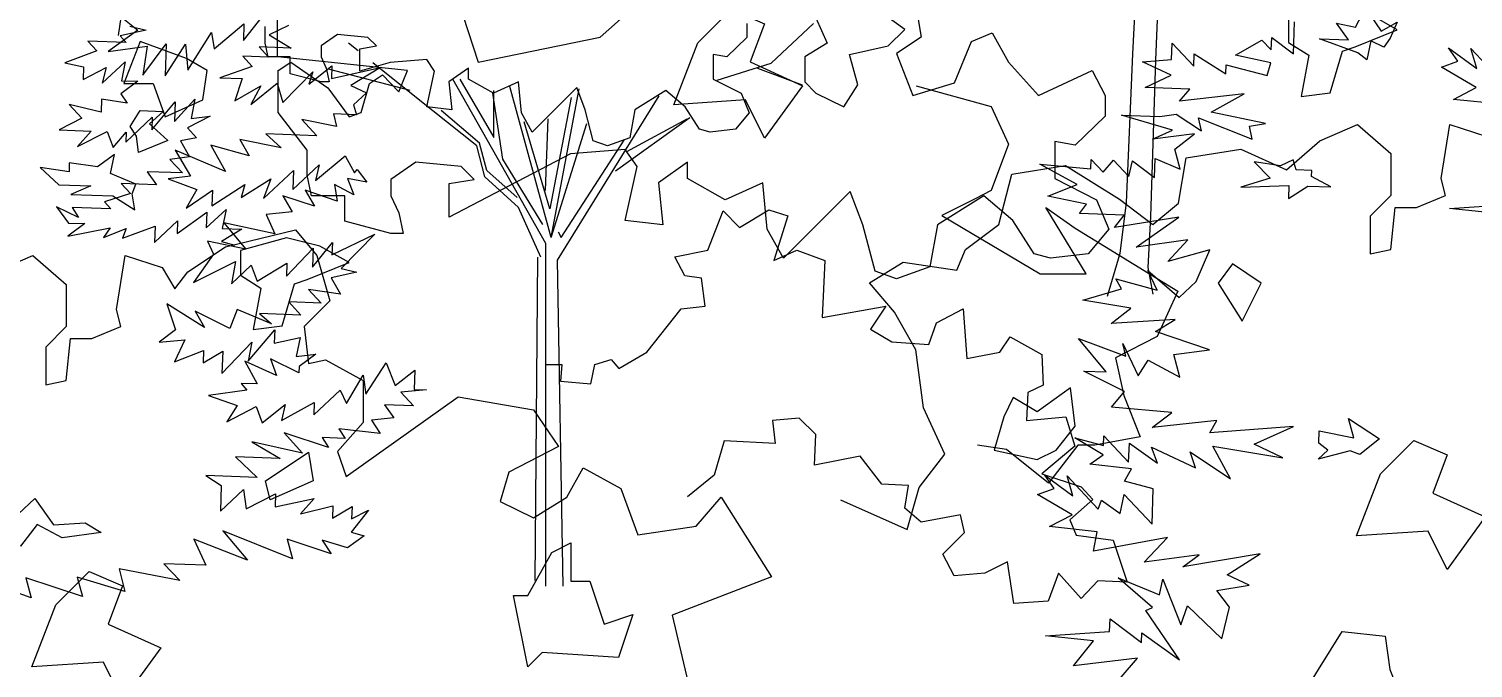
# Model space of a CAD drawing. Header units: inches. Extents: x -11 to 128, y 7 to 56.
# Drawn here: x 58.537 to 59.075, y 23.173 to 23.411 of the extents above; entities that cross this region are included whole.
import ezdxf

# ---------------------------------------------------------------- set-up
doc = ezdxf.new("R2010")
doc.units = ezdxf.units.IN
doc.header["$MEASUREMENT"] = 0
doc.layers.add('CAY', color=94, linetype='Continuous')
doc.layers.add('CAY-3', color=61, linetype='Continuous')
picture_1 = doc.add_image_def('image1.jpg', size_in_pixel=(1680, 1093))

# ---------------------------------------------------------------- blocks, each defined once
blk = doc.blocks.new('A$C76451831')
at = {"layer": 'CAY'}
for p, q in [((2585, 1847.1), (2598.4, 1843.9)), ((2581.8, 1833.6), (2550.1, 1834.7)), ((2550.1, 1834.7), (2557.5, 1826.7)), ((2598.4, 1843.9), (2577, 1839.2)), ((2577, 1839.2), (2581.8, 1833.6)), ((2557.5, 1826.7), (2530.9, 1816.8)), ((2530.9, 1816.8), (2546.6, 1813.5)), ((2546.6, 1813.5), (2546.3, 1803.1)), ((2546.3, 1803.1), (2565.2, 1812.8)), ((2562, 1799.8), (2581.2, 1817.7)), ((2565.2, 1812.8), (2562, 1799.8)), ((2581.2, 1817.7), (2577.9, 1802)), ((2591.5, 1801.5), (2577.6, 1791.1)), ((2577.9, 1802), (2591.5, 1801.5)), ((2561.5, 1786.7), (2561.2, 1775.8)), ((2582.7, 1783.2), (2561.5, 1786.7)), ((2577.6, 1791.1), (2582.7, 1783.2)), ((2622.1, 1768.2), (2639, 1786.7)), ((2639, 1786.7), (2635.8, 1770.5)), ((2561.2, 1775.8), (2534.7, 1782.2)), ((2534.7, 1782.2), (2545.1, 1770.9)), ((2603.3, 1761.2), (2622.6, 1784.5)), ((2622.6, 1784.5), (2622.1, 1768.2)), ((2545.1, 1770.9), (2526.2, 1761.2)), ((2581.6, 1751.1), (2603.6, 1771.6)), ((2603.6, 1771.6), (2603.3, 1761.2)), ((2651.7, 1772.6), (2632.8, 1762.9)), ((2632.8, 1762.9), (2640.2, 1754.5)), ((2635.8, 1770.5), (2651.7, 1772.6)), ((3573, 1752.2), (3604.2, 1765.7)), ((3604.2, 1765.7), (3631.9, 1741.6)), ((3673.8, 1720.9), (3680.9, 1765.7)), ((3680.9, 1765.7), (3711.5, 1755.7)), ((2526.2, 1761.2), (2552.9, 1760.2)), ((2552.9, 1760.2), (2541.6, 1747.5)), ((2541.6, 1747.5), (2566, 1759.8)), ((2566, 1759.8), (2571, 1746.5)), ((2571, 1746.5), (2581.9, 1759.2)), ((2581.9, 1759.2), (2581.6, 1751.1)), ((2640.2, 1754.5), (2627, 1752.2)), ((2627, 1752.2), (2634.6, 1738.8)), ((3545.3, 1728), (3573, 1752.2)), ((2634.6, 1738.8), (2618.3, 1736.6)), ((3462.1, 1738), (3507.5, 1745.1)), ((3507.5, 1745.1), (3545.3, 1728)), ((3631.9, 1741.6), (3631.9, 1706.7)), ((2618.3, 1736.6), (2628.7, 1725.4)), ((3317.1, 1724.4), (3361.9, 1731.5)), ((3361.9, 1731.5), (3406.7, 1703.8)), ((3455.6, 1700.3), (3462.1, 1738)), ((2577.7, 1716.8), (2585.5, 1708.3)), ((2607.1, 1715.7), (2577.7, 1716.8)), ((2628.7, 1725.4), (2599.3, 1726.4)), ((2599.3, 1726.4), (2607.1, 1715.7)), ((3306.5, 1682.6), (3317.1, 1724.4)), ((3677.3, 1706.7), (3673.8, 1720.9)), ((2585.5, 1708.3), (2564, 1701.4)), ((3406.7, 1703.8), (3434.4, 1682.6)), ((3631.9, 1706.7), (3614.8, 1689.6)), ((3653.2, 1696.7), (3677.3, 1706.7)), ((2524, 1697.3), (2533.9, 1683.8)), ((2542.3, 1688.5), (2524, 1697.3)), ((2569.2, 1695.7), (2537.1, 1696.9)), ((2537.1, 1696.9), (2542.3, 1688.5)), ((2564, 1701.4), (2569.2, 1695.7)), ((2624.3, 1675.2), (2648.9, 1693)), ((2648.4, 1679.8), (2664.8, 1695.1)), ((2648.9, 1693), (2648.4, 1679.8)), ((2664.8, 1695.1), (2661.6, 1679.4)), ((3434.4, 1682.6), (3455.6, 1700.3)), ((3631.9, 1661.9), (3635.5, 1696.7)), ((3635.5, 1696.7), (3653.2, 1696.7)), ((2547.5, 1683.4), (2533.6, 1673)), ((2533.6, 1673), (2568.7, 1679.9)), ((2533.9, 1683.8), (2547.5, 1683.4)), ((2568.7, 1679.9), (2563, 1671.9)), ((2563, 1671.9), (2581.8, 1679.4)), ((2578.8, 1671.4), (2605.9, 1681.3)), ((2581.8, 1679.4), (2578.8, 1671.4)), ((2605.4, 1667.7), (2624.6, 1685.6)), ((2605.9, 1681.3), (2605.4, 1667.7)), ((2624.6, 1685.6), (2624.3, 1675.2)), ((2677.9, 1678.8), (2661.2, 1668.5)), ((2661.6, 1679.4), (2677.9, 1678.8)), ((3278.8, 1661.9), (3306.5, 1682.6)), ((3614.8, 1689.6), (3614.8, 1658.4)), ((2661.2, 1668.5), (2672, 1665.4)), ((2664.3, 1664.1), (2722.6, 1678.3)), ((2722.6, 1678.3), (2740.3, 1657)), ((2473.2, 1643.5), (2504.5, 1657)), ((2504.5, 1657), (2532.2, 1632.9)), ((2574, 1612.2), (2581.1, 1657)), ((2581.1, 1657), (2611.8, 1647)), ((2633, 1643.5), (2664.3, 1664.1)), ((2740.3, 1657), (2750.9, 1619.3)), ((3271.7, 1644.8), (3278.8, 1661.9)), ((3614.8, 1658.4), (3631.9, 1661.9)), ((2611.8, 1647), (2622.4, 1629.3)), ((2622.4, 1629.3), (2633, 1643.5)), ((3199.2, 1634.2), (3226.9, 1651.3)), ((3226.9, 1651.3), (3271.7, 1644.8)), ((2532.2, 1632.9), (2532.2, 1598.1)), ((3219.8, 1610), (3199.2, 1634.2)), ((2750.9, 1619.3), (2729.7, 1598.1)), ((2577.6, 1598.1), (2574, 1612.2)), ((3237.5, 1578.7), (3219.8, 1610)), ((2532.2, 1598.1), (2515.1, 1580.9)), ((2553.4, 1588), (2577.6, 1598.1)), ((2729.7, 1598.1), (2733.2, 1567.4)), ((2532.2, 1553.2), (2535.7, 1588)), ((2535.7, 1588), (2553.4, 1588)), ((2515.1, 1580.9), (2515.1, 1549.7)), ((3244, 1530.4), (3237.5, 1578.7)), ((2733.2, 1567.4), (2747.4, 1570.3)), ((2747.4, 1570.3), (2778.6, 1553.2)), ((2515.1, 1549.7), (2532.2, 1553.2)), ((2778.6, 1553.2), (2778.6, 1518.4)), ((2764.5, 1473.6), (2857.6, 1539.7)), ((2857.6, 1539.7), (2920.1, 1529)), ((2920.1, 1529), (2940.8, 1498.4)), ((3261.7, 1492), (3244, 1530.4)), ((2778.6, 1518.4), (2757.4, 1494.2)), ((2757.4, 1494.2), (2764.5, 1473.6)), ((2940.8, 1498.4), (2899.5, 1477.1)), ((3240.4, 1464.3), (3261.7, 1492)), ((2899.5, 1477.1), (2892.4, 1452.9)), ((2947.9, 1456.5), (2961.4, 1480.7)), ((2961.4, 1480.7), (2992.7, 1463.6)), ((2992.7, 1463.6), (3006.8, 1425.2)), ((3230.4, 1429.5), (3240.4, 1464.3)), ((2892.4, 1452.9), (2920.1, 1439.4)), ((2920.1, 1439.4), (2947.9, 1456.5)), ((3055.2, 1432.3), (3075.8, 1456.5)), ((3075.8, 1456.5), (3117.7, 1390.4)), ((3175, 1454.3), (3230.4, 1429.5)), ((3006.8, 1425.2), (3055.2, 1432.3)), ((3117.7, 1390.4), (3035.1, 1358.6)), ((3035.1, 1358.6), (3052.2, 1286.6)), ((4834.4, 569.5), (4869.4, 602.2)), ((5268, 577.1), (5268.9, 603.8)), ((5219.9, 576), (5241.7, 588.4)), ((5241.7, 588.4), (5249.5, 580.4)), ((5249.5, 580.4), (5249.9, 590.8)), ((5249.9, 590.8), (5268, 577.1)), ((4491.5, 579.5), (4483.4, 586)), ((5166.8, 572.4), (5167.3, 586)), ((5167.3, 586), (5185.2, 566.8)), ((5185.2, 566.8), (5185.5, 577.2)), ((5185.5, 577.2), (5211.7, 560.4)), ((5249.2, 569.6), (5219.9, 576)), ((4534.5, 546.7), (4466.9, 564.4)), ((4541.2, 539.6), (4503.7, 569.7)), ((4789.6, 555.4), (4834.4, 569.5)), ((4823, 565.2), (4860, 551.4)), ((5142.7, 570.6), (5166.8, 572.4)), ((5166.3, 559.3), (5142.7, 570.6)), ((5211.7, 560.4), (5212, 568.1)), ((5212, 568.1), (5246.1, 559.2)), ((5246.1, 559.2), (5249.2, 569.6)), ((4647.3, 419.7), (4569.9, 556)), ((4575.8, 556.2), (4604.1, 507.8)), ((5144.7, 549.2), (5166.3, 559.3)), ((4589.9, 500.7), (4541.2, 539.6)), ((4602.9, 544.4), (4611.2, 489.7)), ((4604.1, 507.8), (4604.1, 546.7)), ((4651.6, 424.8), (4617.3, 549.9)), ((4668.2, 540.8), (4650.5, 448.4)), ((4651.6, 424.8), (4675, 548.1)), ((4656.8, 405.9), (4741.3, 542.4)), ((5181.8, 547.9), (5144.7, 549.2)), ((5173.3, 537.8), (5181.8, 547.9)), ((5227, 544), (5173.3, 537.8)), ((5199.7, 528.7), (5227, 544)), ((4592.3, 503.1), (4560.4, 530.2)), ((5244.7, 519.4), (5199.7, 528.7)), ((4650.5, 448.4), (4629.2, 520.8)), ((4646.9, 463.7), (4649.3, 523.1)), ((4651.6, 424.8), (4681.2, 519.2)), ((4705.1, 479.9), (4766.8, 524.3)), ((4714.5, 496), (4764.5, 523.1)), ((5125.3, 526.3), (5157, 525.2)), ((5167.5, 513.9), (5125.3, 526.3)), ((5157, 525.2), (5170.6, 527)), ((5170.6, 527), (5191.5, 513.1)), ((5189.1, 524.1), (5233.8, 506.2)), ((5191.5, 513.1), (5189.1, 524.1)), ((5231.5, 517.1), (5244.7, 519.4)), ((5233.8, 506.2), (5231.5, 517.1)), ((4659.9, 424.8), (4712.2, 505.4)), ((5150.9, 506.4), (5167.5, 513.9)), ((5185.9, 510.6), (5150.9, 506.4)), ((5169.6, 498), (5185.9, 510.6)), ((4596.6, 475.1), (4589.9, 500.7)), ((4598.2, 480.3), (4592.3, 503.1)), ((5174, 481.5), (5169.6, 498)), ((4623.3, 457.8), (4598.2, 480.3)), ((4611.2, 489.7), (4644.6, 435.4)), ((5057.3, 485.6), (5099.7, 481.8)), ((5088.4, 468.6), (5057.3, 485.6)), ((5099.7, 481.8), (5100, 489.5)), ((5100, 489.5), (5110.1, 478.8)), ((5110.1, 478.8), (5118.6, 488.9)), ((5118.6, 488.9), (5131.2, 475.3)), ((5131.2, 475.3), (5134.4, 488.3)), ((5134.4, 488.3), (5152.5, 474.6)), ((5152.5, 474.6), (5153.1, 490.4)), ((5153.1, 490.4), (5174, 481.5)), ((4624.5, 449.6), (4596.6, 475.1)), ((5064.1, 459.1), (5088.4, 468.6)), ((5096, 452.5), (5064.1, 459.1)), ((4643, 408.3), (4624.5, 449.6)), ((5062.5, 449.6), (5086.7, 432.5)), ((5090.3, 444.6), (5096, 452.5)), ((5127.4, 443.3), (5090.3, 444.6)), ((5119.3, 433.1), (5127.4, 443.3)), ((5172.7, 441.7), (5119.3, 433.1)), ((5137.3, 416.6), (5172.7, 441.7)), ((4647.3, 135.4), (4647.3, 419.7)), ((4657.5, 429.5), (4659.9, 424.8)), ((5180.2, 422.8), (5137.3, 416.6)), ((5163.7, 404.8), (5180.2, 422.8)), ((4638.3, 140.1), (4640.6, 408.3)), ((5198.4, 414.5), (5163.7, 404.8)), ((5187.1, 388.1), (5198.4, 414.5)), ((4661.5, 135.4), (4656.8, 405.9)), ((5154.7, 381.1), (5147.1, 397.2)), ((5147.1, 397.2), (5173, 375)), ((5120.6, 390.5), (5154.7, 381.1)), ((5125.3, 382.1), (5120.6, 390.5)), ((5173, 375), (5187.1, 388.1)), ((5093.2, 372.8), (5125.3, 382.1)), ((5132.9, 366), (5093.2, 372.8)), ((5171.9, 380.3), (5154.8, 342.6)), ((5116.6, 353.4), (5132.9, 366)), ((5169.7, 356.6), (5116.6, 353.4)), ((5153.5, 346.7), (5169.7, 356.6)), ((5112.4, 313.2), (5089.4, 340.8)), ((5089.4, 340.8), (5128.7, 326.2)), ((5154.8, 342.6), (5120.1, 324.9)), ((5126.4, 336.8), (5139.1, 310)), ((5128.7, 326.2), (5126.4, 336.8)), ((5198.3, 331.5), (5153.5, 346.7)), ((5120.1, 324.9), (5127.1, 293.6)), ((5168.7, 327.6), (5198.3, 331.5)), ((5173.5, 308.8), (5168.7, 327.6)), ((5093.9, 313.9), (5112.4, 313.2)), ((5127.7, 296.8), (5093.9, 313.9)), ((5139.1, 310), (5147.2, 322.9)), ((5147.2, 322.9), (5173.5, 308.8)), ((5116.8, 284), (5127.7, 296.8)), ((5127.1, 293.6), (5140.7, 259.4)), ((5167, 279.6), (5116.8, 284)), ((5150.7, 267), (5167, 279.6)), ((5204.4, 272.8), (5150.7, 267)), ((5198.6, 262.6), (5204.4, 272.8)), ((5268.1, 267.9), (5198.6, 262.6)), ((5235.4, 253.2), (5268.1, 267.9)), ((5029.8, 248.8), (5005.7, 252.3)), ((5088.8, 252.3), (5064.6, 221)), ((5110, 244.4), (5086.5, 258.4)), ((5086.5, 258.4), (5110.3, 252.1)), ((5103, 252.3), (5088.8, 252.3)), ((5140.7, 259.4), (5103, 252.3)), ((5110.3, 252.1), (5110.6, 260.2)), ((5110.6, 260.2), (5131.1, 238.2)), ((5131.1, 238.2), (5131.7, 254.1)), ((5131.7, 254.1), (5155.1, 237.4)), ((5259, 241.9), (5235.4, 253.2)), ((5064.6, 221), (5029.8, 248.8)), ((5098.9, 236.6), (5110, 244.4)), ((5155.1, 237.4), (5150.1, 250.7)), ((5150.1, 250.7), (5186.7, 233.6)), ((5186.7, 233.6), (5182.2, 246.9)), ((5182.2, 246.9), (5215.8, 224.4)), ((5200.9, 251.6), (5259, 241.9)), ((5215.8, 224.4), (5200.9, 251.6)), ((5133.6, 232.7), (5098.9, 236.6)), ((5127.8, 222.5), (5133.6, 232.7)), ((5055.4, 211.4), (5069.2, 216.4)), ((5069.2, 216.4), (5061.4, 227.5)), ((5061.4, 227.5), (5084.8, 210.4)), ((5080, 226.9), (5105.7, 199.2)), ((5084.8, 210.4), (5080, 226.9)), ((5151.6, 216.2), (5127.8, 222.5)), ((5150.6, 186.8), (5151.6, 216.2)), ((5084.3, 194.5), (5055.4, 211.4)), ((5105.7, 199.2), (5108.7, 206.8)), ((5108.7, 206.8), (5124.2, 195.8)), ((5124.2, 195.8), (5127.5, 211.6)), ((5127.5, 211.6), (5150.6, 186.8)), ((5065.3, 184.8), (5084.3, 194.5)), ((5105.1, 180.6), (5065.3, 184.8)), ((5101.8, 164.4), (5105.1, 180.6)), ((5163.4, 175.9), (5101.8, 164.4)), ((5144.1, 155.3), (5163.4, 175.9)), ((5189.6, 161.4), (5144.1, 155.3)), ((5240.4, 162.3), (5176.1, 151.4)), ((5176.1, 151.4), (5189.6, 161.4)), ((5213, 144.7), (5240.4, 162.3)), ((5231.3, 136.3), (5213, 144.7)), ((5150.9, 117.8), (5122.3, 142.4)), ((5122.3, 142.4), (5156.7, 128.1)), ((5156.7, 128.1), (5159.4, 141.1)), ((5159.4, 141.1), (5174.4, 103.4)), ((5204.4, 131.8), (5231.3, 136.3)), ((5214.8, 117.9), (5204.4, 131.8)), ((5115.3, 97.8), (5115.7, 108.2)), ((5115.7, 108.2), (5141.7, 88.7)), ((5145.4, 115.3), (5150.9, 117.8)), ((5173.4, 74.4), (5145.4, 115.3)), ((5174.4, 103.4), (5180, 119.1)), ((5180, 119.1), (5208.5, 91.8)), ((5208.5, 91.8), (5214.8, 117.9)), ((5062.2, 94.2), (5115.3, 97.8)), ((5141.7, 88.7), (5142, 96.8)), ((5142, 96.8), (5173.4, 74.4)), ((5101.9, 90.1), (5062.2, 94.2)), ((5085.3, 69.4), (5101.9, 90.1)), ((5138.6, 75.7), (5085.3, 69.4)), ((5124.9, 59.8), (5138.6, 75.7))]:
    blk.add_line(p, q, dxfattribs=at)
for points in [[(3524.3, 1634.1), (3500.5, 1649.9), (3488.6, 1634.1), (3508.4, 1602.4)], [(3369.9, 1515.3), (3365.9, 1547), (3338.2, 1527.2), (3318.4, 1539), (3310.5, 1523.2), (3302.6, 1495.5), (3338.2, 1487.6), (3354, 1495.5)], [(3623.3, 1475.7), (3651, 1503.4), (3678.7, 1491.5), (3666.8, 1459.8), (3710.3, 1440), (3678.7, 1396.5), (3662.8, 1428.1), (3603.5, 1424.2)], [(2721.4, 1485.8), (2733.3, 1493.7), (2737.3, 1469.9), (2701.6, 1454.1), (2697.7, 1469.9)], [(2935.2, 1410.5), (2951, 1418.5), (2951, 1386.8), (2966.9, 1386.8), (2978.8, 1351.1), (3002.5, 1359.1), (2990.6, 1323.4), (2927.3, 1327.4), (2915.4, 1315.5), (2903.5, 1374.9), (2915.4, 1374.9)], [(2523.5, 1367), (2551.2, 1394.7), (2578.9, 1382.8), (2567, 1351.1), (2610.6, 1331.3), (2578.9, 1287.8), (2563.1, 1319.5), (2503.7, 1315.5)], [(3571.8, 1313.3), (3591.6, 1345), (3627.2, 1341), (3631.2, 1313.3), (3639.1, 1293.5), (3651, 1293.5), (3631.2, 1253.9), (3591.6, 1265.8), (3540.1, 1261.8)], [(4892.2, 660), (4885.5, 671.4), (4869.4, 671.4), (4869.4, 643.8), (4852.9, 632), (4836.8, 636.8), (4843.9, 609.2), (4871.4, 606.9), (4880.8, 586), (4862.3, 574.6), (4862.3, 553.8), (4871.4, 544.4), (4894.6, 533), (4906.4, 551.4), (4899.3, 576.6), (4931.5, 583.7), (4945.3, 597.4), (4922.5, 613.6), (4915.4, 636.8), (4889.8, 630.1)], [(5321.5, 577.9), (5289.7, 589.5), (5313.7, 588.6), (5303.8, 602.6), (5319.5, 599.3), (5327.8, 614.9), (5340.7, 595.8), (5354.1, 603.5), (5348.2, 590.1), (5343, 582.6), (5332.3, 588), (5329, 572.2)], [(4307.3, 508.9), (4302.2, 516.8), (4310.3, 530.1), (4329.4, 529.4), (4318.1, 518.9), (4333.5, 505.2), (4309.1, 495.2)], [(4303.8, 461), (4306.8, 469), (4285.8, 477.9), (4289, 493.7), (4275.1, 483.3), (4251.6, 486.8), (4251.4, 479.1), (4227.5, 482.7), (4242.8, 468.5), (4269.5, 467.6), (4253, 460.5), (4287.8, 459.2), (4306, 447.7)], [(5270.1, 480.9), (5267.7, 489.1), (5257.1, 484.1), (5235.4, 487.5), (5248.5, 473.9), (5224.3, 466.6), (5264.2, 467.9), (5263.8, 457.1), (5280, 467.4), (5299.1, 466.7), (5283, 475.4), (5283.2, 480.4)], [(1037.6, 376.9), (1009.9, 384), (971.5, 373.4), (971.5, 352.7), (988.6, 342.1), (982.2, 307.9), (1006.3, 310.8), (1016.4, 345.6), (1027, 349.2), (1061.8, 363.3)], [(5288.9, 254), (5289.3, 264.4), (5318.1, 258.4), (5313.6, 274.5), (5339.3, 257.7), (5323, 244.7), (5315, 247.7), (5288.4, 240.9), (5296.4, 248.3)], [(4174.2, 178.1), (4169.4, 194.1), (4188.1, 198.9), (4188.8, 217.4), (4209.3, 195.4), (4222.9, 208.1), (4238.4, 186.2), (4264.8, 188), (4278.1, 179.9), (4245.8, 175.6), (4224.8, 186.7), (4211.1, 168.6), (4195.4, 174.6), (4170.8, 156.9)]]:
    blk.add_lwpolyline(points, close=True, dxfattribs=at)
for points in [[(1145, 210.9), (1105.3, 215), (1158.5, 218.6)], [(1148.2, 301.4), (1108.5, 305.5), (1127.4, 315.3), (1098.5, 332.2), (1112.3, 337.1), (1104.5, 348.3), (1127.9, 331.1), (1123.1, 347.6), (1148.9, 320)], [(4290.4, 611), (4308.5, 596.8), (4283.9, 579.1), (4316.2, 583.4), (4312.6, 559.5), (4332.1, 585.5), (4331.2, 558.8), (4348, 585), (4349.9, 563.6), (4369.6, 594.7), (4371.9, 581.4), (4396.6, 601.9), (4396.1, 588.3), (4421.2, 619.6)], [(4433.7, 600.6), (4417.6, 593), (4435.8, 581.9), (4409.1, 582.8), (4416.9, 574.4), (4395.7, 575.2), (4403.5, 566.7), (4376.5, 557.2), (4395, 556.6), (4388.9, 538.2), (4410.7, 550.6), (4402.4, 535), (4424.3, 552.8), (4428.8, 536.8), (4453.7, 562.3), (4450.6, 551.9), (4469.7, 567.1), (4469.3, 556.7), (4510, 565.7), (4485.4, 550.7), (4498.4, 544.8), (4487.6, 534.8), (4490, 526.5), (4471, 527.2), (4473.4, 516.7), (4444.6, 522.7), (4457.2, 509.1), (4414.7, 510.6), (4427.4, 499.2), (4393.2, 505.9), (4400.9, 492.5), (4369.1, 501.3), (4381.4, 479.5), (4339.5, 497.3), (4352.3, 475.6), (4333.6, 473.5), (4357.4, 464.5), (4348.7, 449), (4370.5, 464.1), (4370, 450.9), (4397.4, 468.6), (4394.3, 457.8), (4418.8, 473.3), (4412.8, 457.1), (4437.7, 480.3), (4437.1, 464.5), (4459.1, 485), (4455.9, 472), (4480.7, 492.4), (4488.3, 478.5), (4490.7, 481.2), (4498.5, 470.5), (4482.7, 473.7), (4487.7, 460), (4471.7, 468.7), (4473.9, 455), (4447.5, 464.1), (4455.2, 450.7), (4428.8, 459.3), (4436.5, 445.9), (4415.1, 443.9), (4422.2, 427.8), (4380, 437), (4398.2, 415), (4366.3, 421.6), (4371.3, 411), (4354.7, 387.5), (4389.7, 404.9), (4386.3, 386.4), (4402.7, 401.7), (4407.7, 388.4), (4432.3, 403.4), (4431.9, 392.6), (4454, 415.8), (4453.4, 400), (4470, 420.7), (4469.7, 410.3), (4505.2, 427.6), (4477.4, 399.1), (4490.4, 396), (4469, 391.3), (4476.7, 377.8), (4450.1, 381.5), (4460.6, 370.2), (4433.8, 371.2), (4443.9, 360.4), (4409.5, 361.6), (4419.6, 353.1), (4391, 365), (4385, 349.3), (4356.1, 363.5), (4363.8, 350.1), (4332.7, 369.7), (4339.7, 348.2), (4326.2, 337.8), (4347.6, 339.7), (4338.8, 321.5), (4363.1, 331), (4362.7, 320.6), (4379, 330.5), (4378.3, 311.9), (4403.2, 337.8), (4400, 322), (4422.2, 348), (4421.8, 337.1), (4443.2, 341.8), (4440, 326.1), (4456.3, 327.8), (4442.4, 317.8), (4442.2, 312.4), (4418.6, 324.1), (4423.6, 310.3), (4397.2, 322.1), (4407.5, 303.2), (4394.3, 303.7), (4399.1, 298), (4367.2, 293.7), (4391, 285.2), (4382.3, 271.9), (4406.8, 284.6), (4411.8, 270.9), (4430.9, 286.1), (4427.7, 273), (4455, 287.9), (4454.6, 277.5), (4476.6, 298.1), (4481.7, 287), (4495.6, 310.5), (4497.8, 294.6), (4514.6, 320.8), (4522.1, 301.9), (4538.4, 314.5), (4537.8, 298.6), (4548.2, 298.3), (4526.8, 296.3), (4537.3, 285.1), (4513.3, 285.9), (4521.1, 275.2), (4502.5, 273.1), (4509.8, 262), (4475.5, 265.9), (4480.6, 258), (4461.6, 258.7), (4466.8, 250.4), (4430.1, 262.5), (4445.3, 245.7), (4403.1, 255.3), (4426.6, 241.3), (4389.5, 242.6), (4407.5, 225.7), (4364.9, 227.2), (4377.8, 219), (4377, 197.7), (4396.2, 215.6), (4398.4, 199.7), (4422.9, 212), (4422.5, 201.1), (4454.9, 208.2), (4443.6, 195.4), (4470.5, 202.2), (4470.2, 191.8), (4486.4, 201.6), (4486, 191.2), (4499.9, 198.4), (4485.6, 180.3), (4496.4, 177.2), (4482.5, 167.3), (4461.4, 173.5), (4469.1, 162.3), (4432.4, 174.5), (4436.8, 158), (4379.2, 181.3), (4399.6, 157), (4354.9, 174.5), (4365, 152.8), (4330.2, 154), (4343.3, 140), (4292.9, 149.9), (4297.7, 131.1), (4258.2, 142.9), (4262.6, 126.9), (4215.6, 142.2), (4220, 125.7), (4186, 137.8)], [(4814, 602.2), (4814, 590.8), (4797.5, 574.6), (4786.1, 576.6), (4786.1, 556.2), (4809.3, 544.4), (4816, 528.2), (4804.6, 514.5), (4783.7, 512.1), (4774.7, 514.5), (4762.9, 533), (4746.8, 546.7), (4721.2, 530.6), (4716.9, 507.4), (4698.4, 500.7), (4686.6, 505), (4679.9, 530.6), (4672.9, 549.1), (4656.8, 533), (4635.9, 512.1), (4626.9, 528.2), (4624.5, 553.8), (4603.7, 544.4), (4582.9, 556.2), (4582.9, 565.2), (4566.7, 553.8), (4569.1, 530.6), (4548.3, 533), (4554.9, 562.8), (4548.3, 572.3), (4518, 569.9), (4492.8, 562.8), (4492.8, 581.3), (4506.6, 583.7), (4499.5, 590.8), (4474.4, 593.1), (4460.6, 583.7), (4460.6, 574.6), (4464.9, 565.2), (4467.3, 553.8), (4460.6, 553.8), (4435.1, 560.5), (4435.1, 574.6), (4416.6, 574.6), (4414.2, 586), (4414.2, 599.8)], [(774.7, 655.4), (791.5, 634.3), (850.6, 524.6), (847.4, 444.5), (842.2, 343.2), (836.9, 219.8), (831.6, 177.6), (821.1, 141.8)], [(888.6, 656.4), (872.7, 530.9), (866.4, 466.6), (861.1, 337.9), (856.9, 208.2), (854.8, 166), (859, 143.9)]]:
    blk.add_lwpolyline(points, dxfattribs=at)
at = {"layer": 'CAY-3'}
for p, q in [((4954.6, 550.5), (5017.1, 533.4)), ((5017.1, 533.4), (5031.3, 502.1)), ((5031.3, 502.1), (5017.1, 463.8)), ((5003.6, 456.7), (4975.9, 443.1)), ((5017.1, 463.8), (5003.6, 456.7)), ((5095.9, 394.5), (5062.5, 449.6)), ((4975.9, 443.1), (5057.6, 394.5)), ((5086.7, 432.5), (5171.9, 380.3)), ((659.6, 399), (666.6, 357.1)), ((281.8, 388.3), (298.9, 336.4)), ((5057.6, 394.5), (5095.9, 394.5)), ((3.5, 382.8), (0, 358.6)), ((132.1, 340.9), (132.1, 379.3)), ((400.1, 357.1), (424.3, 378.3)), ((708.5, 353.5), (725.6, 360.6)), ((725.6, 360.6), (739.2, 336.4)), ((298.9, 336.4), (400.1, 357.1)), ((666.6, 357.1), (646, 343.5)), ((694.4, 319.3), (708.5, 353.5)), ((240, 329.4), (132.1, 340.9)), ((132.7, 329.4), (143.3, 336.4)), ((143.3, 336.4), (173.9, 315.2)), ((646, 343.5), (659.6, 308.7)), ((739.2, 336.4), (763.9, 308.7)), ((132.7, 294.5), (132.7, 329.4)), ((208.7, 318.7), (219.3, 325.8)), ((219.3, 325.8), (232.9, 311.7)), ((232.9, 311.7), (240, 329.4)), ((763.9, 308.7), (808.7, 329.4)), ((808.7, 329.4), (819.4, 308.7)), ((173.9, 315.2), (191.6, 291)), ((201.6, 294.5), (208.7, 318.7)), ((659.6, 308.7), (694.4, 319.3)), ((819.4, 308.7), (819.4, 291.6)), ((156.8, 263.3), (132.7, 294.5)), ((191.6, 291), (201.6, 294.5)), ((819.4, 291.6), (794.6, 267.4)), ((420.8, 263.9), (375.4, 260.4)), ((430.8, 249.7), (420.8, 263.9)), ((794.6, 267.4), (777.5, 270.4)), ((777.5, 270.4), (777.5, 239.7)), ((156.8, 242.6), (156.8, 263.3)), ((247, 253.3), (226.4, 239.1)), ((284.8, 249.7), (247, 253.3)), ((375.4, 260.4), (274.7, 207.8)), ((472.7, 253.3), (448.5, 236.2)), ((472.7, 239.7), (472.7, 253.3)), ((160.4, 225.5), (156.8, 242.6)), ((295.4, 239.1), (284.8, 249.7)), ((420.8, 204.9), (430.8, 249.7)), ((226.4, 239.1), (226.4, 225.5)), ((274.7, 235.6), (295.4, 239.1)), ((274.7, 207.8), (274.7, 235.6)), ((448.5, 236.2), (452, 201.4)), ((503.9, 222), (472.7, 239.7)), ((535.2, 236.2), (503.9, 222)), ((538.7, 197.8), (535.2, 236.2)), ((607.7, 229.1), (583.5, 204.9)), ((618.3, 201.4), (607.7, 229.1)), ((777.5, 239.7), (812.3, 222)), ((188.1, 225.5), (160.4, 225.5)), ((188.1, 204.3), (188.1, 225.5)), ((226.4, 225.5), (232.9, 211.4)), ((718.5, 225.5), (680.2, 201.4)), ((742.7, 204.9), (718.5, 225.5)), ((812.3, 222), (822.3, 197.8)), ((226.4, 194.3), (188.1, 204.3)), ((232.9, 211.4), (236.4, 194.3)), ((452, 201.4), (420.8, 204.9)), ((583.5, 204.9), (552.3, 173.6)), ((760.4, 177.2), (742.7, 204.9)), ((236.4, 194.3), (226.4, 194.3)), ((552.3, 173.6), (538.7, 197.8)), ((628.3, 163), (618.3, 201.4)), ((680.2, 201.4), (673.7, 166.6)), ((822.3, 197.8), (805.2, 177.2)), ((774, 173.6), (760.4, 177.2)), ((805.2, 177.2), (774, 173.6)), ((646, 156.5), (628.3, 163)), ((673.7, 166.6), (646, 156.5))]:
    blk.add_line(p, q, dxfattribs=at)
blk.add_lwpolyline([(4646.7, 319.2), (4660.4, 319.2), (4659.4, 305.5), (4684.7, 303.3), (4687.9, 319.2), (4701.6, 323.4), (4707.9, 316), (4731.1, 329.7), (4759.6, 365.6), (4779.6, 367.7), (4776.4, 390.9), (4762.7, 393), (4754.3, 408.8), (4781.7, 414.1), (4794.4, 446.8), (4808.1, 433.1), (4832.3, 447.8), (4848.2, 442.6), (4836.6, 405.7), (4855.5, 414.1), (4878.8, 405.7), (4876.6, 358.2), (4929.4, 367.7), (4916.7, 348.7), (4934.6, 338.2), (4965.2, 336), (4971.6, 354), (4993.7, 365.6), (4996.9, 324.4), (5024.3, 329.7), (5032.7, 342.4), (5059.1, 327.6), (5060.2, 302.3), (5047.5, 296), (5046.4, 272.8), (5079.1, 275.9), (5086.5, 251.7), (5059.1, 228.5), (5091.8, 217.9), (5101.3, 207.4), (5082.3, 190.5), (5087.6, 177.8), (5118.2, 173.6), (5129.8, 138.8), (5105.5, 139.9), (5091.8, 125.1), (5072.8, 146.2), (5064.4, 123), (5035.9, 120.9), (5030.6, 155.7), (5011.6, 146.2), (4986.3, 144.1), (4976.8, 162), (4994.8, 179.9), (4991.6, 194.7), (4958.9, 188.4), (4945.2, 200), (4948.4, 219), (4926.2, 220), (4908.3, 243.2), (4870.3, 235.8), (4871.4, 261.2), (4857.7, 274.9), (4835.5, 272.8), (4837.6, 253.8), (4795.4, 255.9), (4787, 227.4), (4764.8, 209.5)], dxfattribs=at)
for points in [[(481.1, 352.5), (508.8, 380.2), (536.5, 368.3), (524.6, 336.6), (568.2, 316.8), (536.5, 273.3), (520.7, 305), (461.3, 301)], [(56.6, 339.4), (18.3, 353.5), (4.7, 318.7), (28.9, 318.7), (38.9, 291), (70.2, 305.2), (73.7, 329.4)], [(167.4, 183.7), (139.7, 190.7), (101.4, 180.1), (101.4, 159.5), (118.5, 148.9), (112, 114.6), (136.2, 117.6), (146.2, 152.4), (156.8, 155.9), (191.6, 170.1)]]:
    blk.add_lwpolyline(points, close=True, dxfattribs=at)

msp = doc.modelspace()

# ---------------------------------------------------------------- block references
at = {"layer": 'CAY', "xscale": 0.0004489089019145984, "yscale": 0.0004489089019145984, "zscale": 0.0004489089019145984}
for p in [(58.5699, 23.24794), (56.64307, 23.14297), (57.4138, 22.58311)]:
    msp.add_blockref('A$C76451831', p, dxfattribs=at)

# ---------------------------------------------------------------- pictures from other files: only their frames are drawn
image = msp.add_image(picture_1, insert=(12.49661, 7.37723), size_in_units=(74.4025, 48.40591))
image.dxf.flags = 6

doc.saveas('drawing.dxf')
